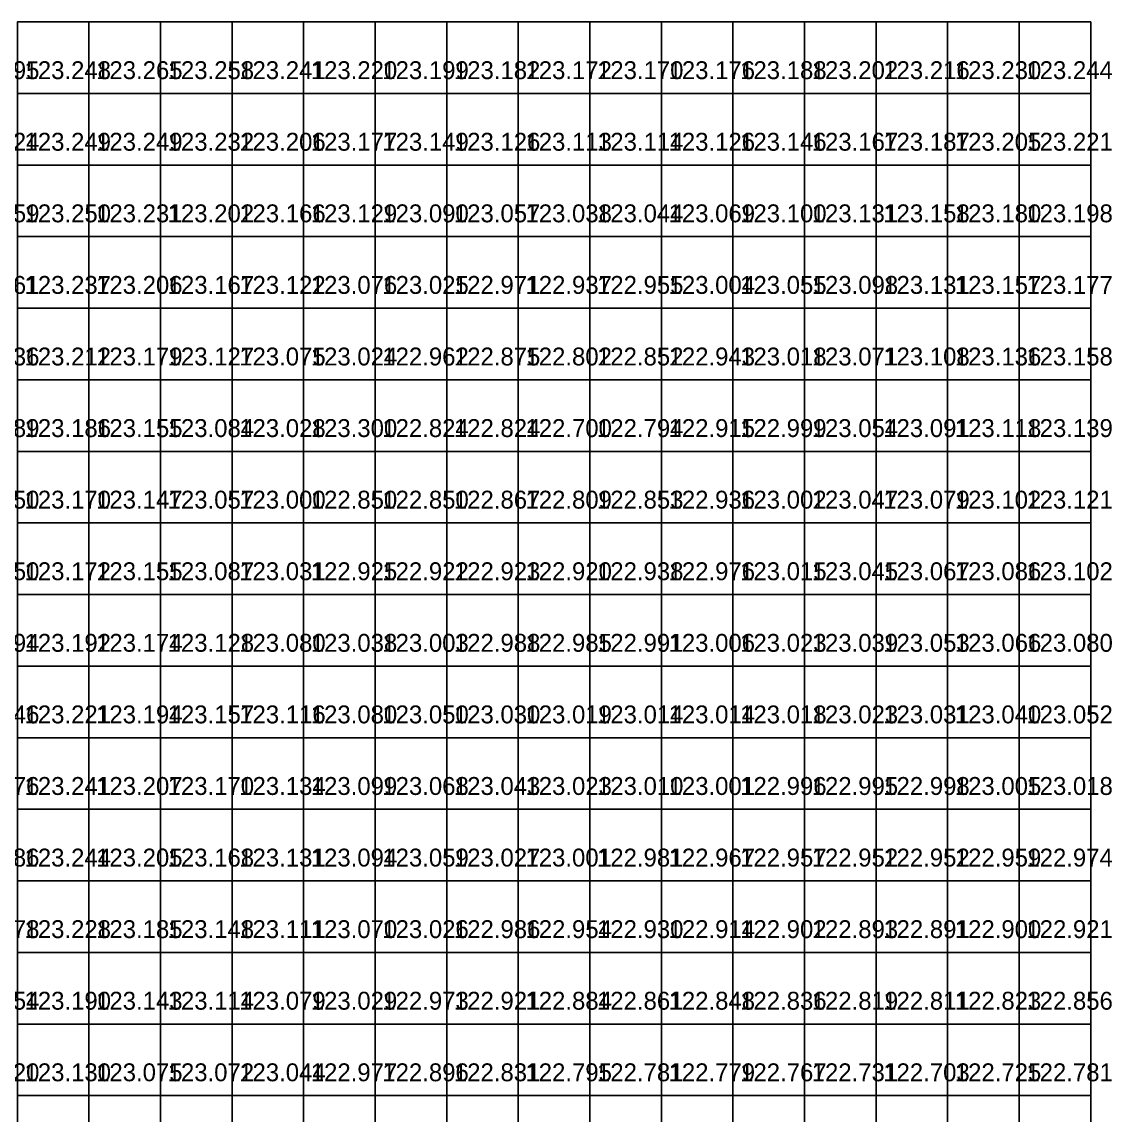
# Model space of a CAD drawing. Header units: metres. Extents: x 287857 to 287978, y 62957 to 63018.
# Drawn here: x 287962.99 to 287978.22, y 63002.56 to 63017.83 of the extents above; entities that cross this region are included whole.
import ezdxf

# ---------------------------------------------------------------- set-up
doc = ezdxf.new("R2010")
doc.units = ezdxf.units.M
for name, color, linetype, true_color in [('CIVILS-BARRIER', 7, 'Continuous', 0xf87171), ('CIVILS-INTERP', 7, 'Continuous', 0x64748b), ('CIVILS-LEVEL-TXT', 7, 'Continuous', 0x38bdf8), ('CIVILS-REAL', 7, 'Continuous', 0x38bdf8)]:
    doc.layers.add(name, color=color, linetype=linetype, true_color=true_color)

msp = doc.modelspace()

# ---------------------------------------------------------------- linework, layer by layer
at = {"layer": 'CIVILS-BARRIER'}
for points in [[(287967.925, 63011.831, 122.824), (287968.925, 63011.831, 122.824), (287968.925, 63012.831, 122.824), (287967.925, 63012.831, 122.824), (287967.925, 63011.831, 122.824)], [(287966.925, 63010.831, 122.85), (287967.925, 63010.831, 122.85), (287967.925, 63011.831, 122.85), (287966.925, 63011.831, 122.85), (287966.925, 63010.831, 122.85)]]:
    msp.add_polyline3d(points, dxfattribs=at)
at = {"layer": 'CIVILS-INTERP'}
for points in [[(287962.925, 63016.831, 123.248), (287963.925, 63016.831, 123.248), (287963.925, 63017.831, 123.248), (287962.925, 63017.831, 123.248), (287962.925, 63016.831, 123.248)], [(287963.925, 63016.831, 123.265), (287964.925, 63016.831, 123.265), (287964.925, 63017.831, 123.265), (287963.925, 63017.831, 123.265), (287963.925, 63016.831, 123.265)], [(287964.925, 63016.831, 123.258), (287965.925, 63016.831, 123.258), (287965.925, 63017.831, 123.258), (287964.925, 63017.831, 123.258), (287964.925, 63016.831, 123.258)], [(287965.925, 63016.831, 123.241), (287966.925, 63016.831, 123.241), (287966.925, 63017.831, 123.241), (287965.925, 63017.831, 123.241), (287965.925, 63016.831, 123.241)], [(287966.925, 63016.831, 123.22), (287967.925, 63016.831, 123.22), (287967.925, 63017.831, 123.22), (287966.925, 63017.831, 123.22), (287966.925, 63016.831, 123.22)], [(287967.925, 63016.831, 123.199), (287968.925, 63016.831, 123.199), (287968.925, 63017.831, 123.199), (287967.925, 63017.831, 123.199), (287967.925, 63016.831, 123.199)], [(287968.925, 63016.831, 123.182), (287969.925, 63016.831, 123.182), (287969.925, 63017.831, 123.182), (287968.925, 63017.831, 123.182), (287968.925, 63016.831, 123.182)], [(287969.925, 63016.831, 123.172), (287970.925, 63016.831, 123.172), (287970.925, 63017.831, 123.172), (287969.925, 63017.831, 123.172), (287969.925, 63016.831, 123.172)], [(287970.925, 63016.831, 123.17), (287971.925, 63016.831, 123.17), (287971.925, 63017.831, 123.17), (287970.925, 63017.831, 123.17), (287970.925, 63016.831, 123.17)], [(287971.925, 63016.831, 123.176), (287972.925, 63016.831, 123.176), (287972.925, 63017.831, 123.176), (287971.925, 63017.831, 123.176), (287971.925, 63016.831, 123.176)], [(287972.925, 63016.831, 123.188), (287973.925, 63016.831, 123.188), (287973.925, 63017.831, 123.188), (287972.925, 63017.831, 123.188), (287972.925, 63016.831, 123.188)], [(287973.925, 63016.831, 123.202), (287974.925, 63016.831, 123.202), (287974.925, 63017.831, 123.202), (287973.925, 63017.831, 123.202), (287973.925, 63016.831, 123.202)], [(287974.925, 63016.831, 123.216), (287975.925, 63016.831, 123.216), (287975.925, 63017.831, 123.216), (287974.925, 63017.831, 123.216), (287974.925, 63016.831, 123.216)], [(287975.925, 63016.831, 123.23), (287976.925, 63016.831, 123.23), (287976.925, 63017.831, 123.23), (287975.925, 63017.831, 123.23), (287975.925, 63016.831, 123.23)], [(287976.925, 63016.831, 123.244), (287977.925, 63016.831, 123.244), (287977.925, 63017.831, 123.244), (287976.925, 63017.831, 123.244), (287976.925, 63016.831, 123.244)], [(287962.925, 63015.831, 123.249), (287963.925, 63015.831, 123.249), (287963.925, 63016.831, 123.249), (287962.925, 63016.831, 123.249), (287962.925, 63015.831, 123.249)], [(287963.925, 63015.831, 123.249), (287964.925, 63015.831, 123.249), (287964.925, 63016.831, 123.249), (287963.925, 63016.831, 123.249), (287963.925, 63015.831, 123.249)], [(287964.925, 63015.831, 123.232), (287965.925, 63015.831, 123.232), (287965.925, 63016.831, 123.232), (287964.925, 63016.831, 123.232), (287964.925, 63015.831, 123.232)], [(287965.925, 63015.831, 123.206), (287966.925, 63015.831, 123.206), (287966.925, 63016.831, 123.206), (287965.925, 63016.831, 123.206), (287965.925, 63015.831, 123.206)], [(287966.925, 63015.831, 123.177), (287967.925, 63015.831, 123.177), (287967.925, 63016.831, 123.177), (287966.925, 63016.831, 123.177), (287966.925, 63015.831, 123.177)], [(287967.925, 63015.831, 123.149), (287968.925, 63015.831, 123.149), (287968.925, 63016.831, 123.149), (287967.925, 63016.831, 123.149), (287967.925, 63015.831, 123.149)], [(287968.925, 63015.831, 123.126), (287969.925, 63015.831, 123.126), (287969.925, 63016.831, 123.126), (287968.925, 63016.831, 123.126), (287968.925, 63015.831, 123.126)], [(287969.925, 63015.831, 123.113), (287970.925, 63015.831, 123.113), (287970.925, 63016.831, 123.113), (287969.925, 63016.831, 123.113), (287969.925, 63015.831, 123.113)], [(287970.925, 63015.831, 123.114), (287971.925, 63015.831, 123.114), (287971.925, 63016.831, 123.114), (287970.925, 63016.831, 123.114), (287970.925, 63015.831, 123.114)], [(287971.925, 63015.831, 123.126), (287972.925, 63015.831, 123.126), (287972.925, 63016.831, 123.126), (287971.925, 63016.831, 123.126), (287971.925, 63015.831, 123.126)], [(287972.925, 63015.831, 123.146), (287973.925, 63015.831, 123.146), (287973.925, 63016.831, 123.146), (287972.925, 63016.831, 123.146), (287972.925, 63015.831, 123.146)], [(287973.925, 63015.831, 123.167), (287974.925, 63015.831, 123.167), (287974.925, 63016.831, 123.167), (287973.925, 63016.831, 123.167), (287973.925, 63015.831, 123.167)], [(287974.925, 63015.831, 123.187), (287975.925, 63015.831, 123.187), (287975.925, 63016.831, 123.187), (287974.925, 63016.831, 123.187), (287974.925, 63015.831, 123.187)], [(287975.925, 63015.831, 123.205), (287976.925, 63015.831, 123.205), (287976.925, 63016.831, 123.205), (287975.925, 63016.831, 123.205), (287975.925, 63015.831, 123.205)], [(287976.925, 63015.831, 123.221), (287977.925, 63015.831, 123.221), (287977.925, 63016.831, 123.221), (287976.925, 63016.831, 123.221), (287976.925, 63015.831, 123.221)], [(287962.925, 63014.831, 123.25), (287963.925, 63014.831, 123.25), (287963.925, 63015.831, 123.25), (287962.925, 63015.831, 123.25), (287962.925, 63014.831, 123.25)], [(287963.925, 63014.831, 123.231), (287964.925, 63014.831, 123.231), (287964.925, 63015.831, 123.231), (287963.925, 63015.831, 123.231), (287963.925, 63014.831, 123.231)], [(287964.925, 63014.831, 123.202), (287965.925, 63014.831, 123.202), (287965.925, 63015.831, 123.202), (287964.925, 63015.831, 123.202), (287964.925, 63014.831, 123.202)], [(287965.925, 63014.831, 123.166), (287966.925, 63014.831, 123.166), (287966.925, 63015.831, 123.166), (287965.925, 63015.831, 123.166), (287965.925, 63014.831, 123.166)], [(287966.925, 63014.831, 123.129), (287967.925, 63014.831, 123.129), (287967.925, 63015.831, 123.129), (287966.925, 63015.831, 123.129), (287966.925, 63014.831, 123.129)], [(287967.925, 63014.831, 123.09), (287968.925, 63014.831, 123.09), (287968.925, 63015.831, 123.09), (287967.925, 63015.831, 123.09), (287967.925, 63014.831, 123.09)], [(287968.925, 63014.831, 123.057), (287969.925, 63014.831, 123.057), (287969.925, 63015.831, 123.057), (287968.925, 63015.831, 123.057), (287968.925, 63014.831, 123.057)], [(287969.925, 63014.831, 123.038), (287970.925, 63014.831, 123.038), (287970.925, 63015.831, 123.038), (287969.925, 63015.831, 123.038), (287969.925, 63014.831, 123.038)], [(287970.925, 63014.831, 123.044), (287971.925, 63014.831, 123.044), (287971.925, 63015.831, 123.044), (287970.925, 63015.831, 123.044), (287970.925, 63014.831, 123.044)], [(287971.925, 63014.831, 123.069), (287972.925, 63014.831, 123.069), (287972.925, 63015.831, 123.069), (287971.925, 63015.831, 123.069), (287971.925, 63014.831, 123.069)], [(287972.925, 63014.831, 123.1), (287973.925, 63014.831, 123.1), (287973.925, 63015.831, 123.1), (287972.925, 63015.831, 123.1), (287972.925, 63014.831, 123.1)], [(287973.925, 63014.831, 123.131), (287974.925, 63014.831, 123.131), (287974.925, 63015.831, 123.131), (287973.925, 63015.831, 123.131), (287973.925, 63014.831, 123.131)], [(287974.925, 63014.831, 123.158), (287975.925, 63014.831, 123.158), (287975.925, 63015.831, 123.158), (287974.925, 63015.831, 123.158), (287974.925, 63014.831, 123.158)], [(287975.925, 63014.831, 123.18), (287976.925, 63014.831, 123.18), (287976.925, 63015.831, 123.18), (287975.925, 63015.831, 123.18), (287975.925, 63014.831, 123.18)], [(287976.925, 63014.831, 123.198), (287977.925, 63014.831, 123.198), (287977.925, 63015.831, 123.198), (287976.925, 63015.831, 123.198), (287976.925, 63014.831, 123.198)], [(287962.925, 63013.831, 123.237), (287963.925, 63013.831, 123.237), (287963.925, 63014.831, 123.237), (287962.925, 63014.831, 123.237), (287962.925, 63013.831, 123.237)], [(287963.925, 63013.831, 123.206), (287964.925, 63013.831, 123.206), (287964.925, 63014.831, 123.206), (287963.925, 63014.831, 123.206), (287963.925, 63013.831, 123.206)], [(287964.925, 63013.831, 123.167), (287965.925, 63013.831, 123.167), (287965.925, 63014.831, 123.167), (287964.925, 63014.831, 123.167), (287964.925, 63013.831, 123.167)], [(287965.925, 63013.831, 123.122), (287966.925, 63013.831, 123.122), (287966.925, 63014.831, 123.122), (287965.925, 63014.831, 123.122), (287965.925, 63013.831, 123.122)], [(287966.925, 63013.831, 123.076), (287967.925, 63013.831, 123.076), (287967.925, 63014.831, 123.076), (287966.925, 63014.831, 123.076), (287966.925, 63013.831, 123.076)], [(287967.925, 63013.831, 123.025), (287968.925, 63013.831, 123.025), (287968.925, 63014.831, 123.025), (287967.925, 63014.831, 123.025), (287967.925, 63013.831, 123.025)], [(287968.925, 63013.831, 122.971), (287969.925, 63013.831, 122.971), (287969.925, 63014.831, 122.971), (287968.925, 63014.831, 122.971), (287968.925, 63013.831, 122.971)], [(287969.925, 63013.831, 122.937), (287970.925, 63013.831, 122.937), (287970.925, 63014.831, 122.937), (287969.925, 63014.831, 122.937), (287969.925, 63013.831, 122.937)], [(287970.925, 63013.831, 122.955), (287971.925, 63013.831, 122.955), (287971.925, 63014.831, 122.955), (287970.925, 63014.831, 122.955), (287970.925, 63013.831, 122.955)], [(287971.925, 63013.831, 123.004), (287972.925, 63013.831, 123.004), (287972.925, 63014.831, 123.004), (287971.925, 63014.831, 123.004), (287971.925, 63013.831, 123.004)], [(287972.925, 63013.831, 123.055), (287973.925, 63013.831, 123.055), (287973.925, 63014.831, 123.055), (287972.925, 63014.831, 123.055), (287972.925, 63013.831, 123.055)], [(287973.925, 63013.831, 123.098), (287974.925, 63013.831, 123.098), (287974.925, 63014.831, 123.098), (287973.925, 63014.831, 123.098), (287973.925, 63013.831, 123.098)], [(287974.925, 63013.831, 123.131), (287975.925, 63013.831, 123.131), (287975.925, 63014.831, 123.131), (287974.925, 63014.831, 123.131), (287974.925, 63013.831, 123.131)], [(287975.925, 63013.831, 123.157), (287976.925, 63013.831, 123.157), (287976.925, 63014.831, 123.157), (287975.925, 63014.831, 123.157), (287975.925, 63013.831, 123.157)], [(287976.925, 63013.831, 123.177), (287977.925, 63013.831, 123.177), (287977.925, 63014.831, 123.177), (287976.925, 63014.831, 123.177), (287976.925, 63013.831, 123.177)], [(287962.925, 63012.831, 123.212), (287963.925, 63012.831, 123.212), (287963.925, 63013.831, 123.212), (287962.925, 63013.831, 123.212), (287962.925, 63012.831, 123.212)], [(287963.925, 63012.831, 123.179), (287964.925, 63012.831, 123.179), (287964.925, 63013.831, 123.179), (287963.925, 63013.831, 123.179), (287963.925, 63012.831, 123.179)], [(287964.925, 63012.831, 123.127), (287965.925, 63012.831, 123.127), (287965.925, 63013.831, 123.127), (287964.925, 63013.831, 123.127), (287964.925, 63012.831, 123.127)], [(287965.925, 63012.831, 123.075), (287966.925, 63012.831, 123.075), (287966.925, 63013.831, 123.075), (287965.925, 63013.831, 123.075), (287965.925, 63012.831, 123.075)], [(287966.925, 63012.831, 123.024), (287967.925, 63012.831, 123.024), (287967.925, 63013.831, 123.024), (287966.925, 63013.831, 123.024), (287966.925, 63012.831, 123.024)], [(287967.925, 63012.831, 122.962), (287968.925, 63012.831, 122.962), (287968.925, 63013.831, 122.962), (287967.925, 63013.831, 122.962), (287967.925, 63012.831, 122.962)], [(287968.925, 63012.831, 122.875), (287969.925, 63012.831, 122.875), (287969.925, 63013.831, 122.875), (287968.925, 63013.831, 122.875), (287968.925, 63012.831, 122.875)], [(287969.925, 63012.831, 122.802), (287970.925, 63012.831, 122.802), (287970.925, 63013.831, 122.802), (287969.925, 63013.831, 122.802), (287969.925, 63012.831, 122.802)], [(287970.925, 63012.831, 122.852), (287971.925, 63012.831, 122.852), (287971.925, 63013.831, 122.852), (287970.925, 63013.831, 122.852), (287970.925, 63012.831, 122.852)], [(287971.925, 63012.831, 122.943), (287972.925, 63012.831, 122.943), (287972.925, 63013.831, 122.943), (287971.925, 63013.831, 122.943), (287971.925, 63012.831, 122.943)], [(287972.925, 63012.831, 123.018), (287973.925, 63012.831, 123.018), (287973.925, 63013.831, 123.018), (287972.925, 63013.831, 123.018), (287972.925, 63012.831, 123.018)], [(287973.925, 63012.831, 123.071), (287974.925, 63012.831, 123.071), (287974.925, 63013.831, 123.071), (287973.925, 63013.831, 123.071), (287973.925, 63012.831, 123.071)], [(287974.925, 63012.831, 123.108), (287975.925, 63012.831, 123.108), (287975.925, 63013.831, 123.108), (287974.925, 63013.831, 123.108), (287974.925, 63012.831, 123.108)], [(287975.925, 63012.831, 123.136), (287976.925, 63012.831, 123.136), (287976.925, 63013.831, 123.136), (287975.925, 63013.831, 123.136), (287975.925, 63012.831, 123.136)], [(287976.925, 63012.831, 123.158), (287977.925, 63012.831, 123.158), (287977.925, 63013.831, 123.158), (287976.925, 63013.831, 123.158), (287976.925, 63012.831, 123.158)], [(287962.925, 63011.831, 123.186), (287963.925, 63011.831, 123.186), (287963.925, 63012.831, 123.186), (287962.925, 63012.831, 123.186), (287962.925, 63011.831, 123.186)], [(287963.925, 63011.831, 123.155), (287964.925, 63011.831, 123.155), (287964.925, 63012.831, 123.155), (287963.925, 63012.831, 123.155), (287963.925, 63011.831, 123.155)], [(287964.925, 63011.831, 123.084), (287965.925, 63011.831, 123.084), (287965.925, 63012.831, 123.084), (287964.925, 63012.831, 123.084), (287964.925, 63011.831, 123.084)], [(287965.925, 63011.831, 123.028), (287966.925, 63011.831, 123.028), (287966.925, 63012.831, 123.028), (287965.925, 63012.831, 123.028), (287965.925, 63011.831, 123.028)], [(287968.925, 63011.831, 122.824), (287969.925, 63011.831, 122.824), (287969.925, 63012.831, 122.824), (287968.925, 63012.831, 122.824), (287968.925, 63011.831, 122.824)], [(287970.925, 63011.831, 122.794), (287971.925, 63011.831, 122.794), (287971.925, 63012.831, 122.794), (287970.925, 63012.831, 122.794), (287970.925, 63011.831, 122.794)], [(287971.925, 63011.831, 122.915), (287972.925, 63011.831, 122.915), (287972.925, 63012.831, 122.915), (287971.925, 63012.831, 122.915), (287971.925, 63011.831, 122.915)], [(287972.925, 63011.831, 122.999), (287973.925, 63011.831, 122.999), (287973.925, 63012.831, 122.999), (287972.925, 63012.831, 122.999), (287972.925, 63011.831, 122.999)], [(287973.925, 63011.831, 123.054), (287974.925, 63011.831, 123.054), (287974.925, 63012.831, 123.054), (287973.925, 63012.831, 123.054), (287973.925, 63011.831, 123.054)], [(287974.925, 63011.831, 123.091), (287975.925, 63011.831, 123.091), (287975.925, 63012.831, 123.091), (287974.925, 63012.831, 123.091), (287974.925, 63011.831, 123.091)], [(287975.925, 63011.831, 123.118), (287976.925, 63011.831, 123.118), (287976.925, 63012.831, 123.118), (287975.925, 63012.831, 123.118), (287975.925, 63011.831, 123.118)], [(287976.925, 63011.831, 123.139), (287977.925, 63011.831, 123.139), (287977.925, 63012.831, 123.139), (287976.925, 63012.831, 123.139), (287976.925, 63011.831, 123.139)], [(287962.925, 63010.831, 123.17), (287963.925, 63010.831, 123.17), (287963.925, 63011.831, 123.17), (287962.925, 63011.831, 123.17), (287962.925, 63010.831, 123.17)], [(287963.925, 63010.831, 123.147), (287964.925, 63010.831, 123.147), (287964.925, 63011.831, 123.147), (287963.925, 63011.831, 123.147), (287963.925, 63010.831, 123.147)], [(287964.925, 63010.831, 123.057), (287965.925, 63010.831, 123.057), (287965.925, 63011.831, 123.057), (287964.925, 63011.831, 123.057), (287964.925, 63010.831, 123.057)], [(287968.925, 63010.831, 122.867), (287969.925, 63010.831, 122.867), (287969.925, 63011.831, 122.867), (287968.925, 63011.831, 122.867), (287968.925, 63010.831, 122.867)], [(287969.925, 63010.831, 122.809), (287970.925, 63010.831, 122.809), (287970.925, 63011.831, 122.809), (287969.925, 63011.831, 122.809), (287969.925, 63010.831, 122.809)], [(287970.925, 63010.831, 122.853), (287971.925, 63010.831, 122.853), (287971.925, 63011.831, 122.853), (287970.925, 63011.831, 122.853), (287970.925, 63010.831, 122.853)], [(287971.925, 63010.831, 122.936), (287972.925, 63010.831, 122.936), (287972.925, 63011.831, 122.936), (287971.925, 63011.831, 122.936), (287971.925, 63010.831, 122.936)], [(287972.925, 63010.831, 123.002), (287973.925, 63010.831, 123.002), (287973.925, 63011.831, 123.002), (287972.925, 63011.831, 123.002), (287972.925, 63010.831, 123.002)], [(287973.925, 63010.831, 123.047), (287974.925, 63010.831, 123.047), (287974.925, 63011.831, 123.047), (287973.925, 63011.831, 123.047), (287973.925, 63010.831, 123.047)], [(287974.925, 63010.831, 123.079), (287975.925, 63010.831, 123.079), (287975.925, 63011.831, 123.079), (287974.925, 63011.831, 123.079), (287974.925, 63010.831, 123.079)], [(287975.925, 63010.831, 123.102), (287976.925, 63010.831, 123.102), (287976.925, 63011.831, 123.102), (287975.925, 63011.831, 123.102), (287975.925, 63010.831, 123.102)], [(287976.925, 63010.831, 123.121), (287977.925, 63010.831, 123.121), (287977.925, 63011.831, 123.121), (287976.925, 63011.831, 123.121), (287976.925, 63010.831, 123.121)], [(287962.925, 63009.831, 123.172), (287963.925, 63009.831, 123.172), (287963.925, 63010.831, 123.172), (287962.925, 63010.831, 123.172), (287962.925, 63009.831, 123.172)], [(287963.925, 63009.831, 123.155), (287964.925, 63009.831, 123.155), (287964.925, 63010.831, 123.155), (287963.925, 63010.831, 123.155), (287963.925, 63009.831, 123.155)], [(287964.925, 63009.831, 123.087), (287965.925, 63009.831, 123.087), (287965.925, 63010.831, 123.087), (287964.925, 63010.831, 123.087), (287964.925, 63009.831, 123.087)], [(287965.925, 63009.831, 123.031), (287966.925, 63009.831, 123.031), (287966.925, 63010.831, 123.031), (287965.925, 63010.831, 123.031), (287965.925, 63009.831, 123.031)], [(287967.925, 63009.831, 122.922), (287968.925, 63009.831, 122.922), (287968.925, 63010.831, 122.922), (287967.925, 63010.831, 122.922), (287967.925, 63009.831, 122.922)], [(287968.925, 63009.831, 122.923), (287969.925, 63009.831, 122.923), (287969.925, 63010.831, 122.923), (287968.925, 63010.831, 122.923), (287968.925, 63009.831, 122.923)], [(287969.925, 63009.831, 122.92), (287970.925, 63009.831, 122.92), (287970.925, 63010.831, 122.92), (287969.925, 63010.831, 122.92), (287969.925, 63009.831, 122.92)], [(287970.925, 63009.831, 122.938), (287971.925, 63009.831, 122.938), (287971.925, 63010.831, 122.938), (287970.925, 63010.831, 122.938), (287970.925, 63009.831, 122.938)], [(287971.925, 63009.831, 122.976), (287972.925, 63009.831, 122.976), (287972.925, 63010.831, 122.976), (287971.925, 63010.831, 122.976), (287971.925, 63009.831, 122.976)], [(287972.925, 63009.831, 123.015), (287973.925, 63009.831, 123.015), (287973.925, 63010.831, 123.015), (287972.925, 63010.831, 123.015), (287972.925, 63009.831, 123.015)], [(287973.925, 63009.831, 123.045), (287974.925, 63009.831, 123.045), (287974.925, 63010.831, 123.045), (287973.925, 63010.831, 123.045), (287973.925, 63009.831, 123.045)], [(287974.925, 63009.831, 123.067), (287975.925, 63009.831, 123.067), (287975.925, 63010.831, 123.067), (287974.925, 63010.831, 123.067), (287974.925, 63009.831, 123.067)], [(287975.925, 63009.831, 123.086), (287976.925, 63009.831, 123.086), (287976.925, 63010.831, 123.086), (287975.925, 63010.831, 123.086), (287975.925, 63009.831, 123.086)], [(287976.925, 63009.831, 123.102), (287977.925, 63009.831, 123.102), (287977.925, 63010.831, 123.102), (287976.925, 63010.831, 123.102), (287976.925, 63009.831, 123.102)], [(287962.925, 63008.831, 123.192), (287963.925, 63008.831, 123.192), (287963.925, 63009.831, 123.192), (287962.925, 63009.831, 123.192), (287962.925, 63008.831, 123.192)], [(287963.925, 63008.831, 123.174), (287964.925, 63008.831, 123.174), (287964.925, 63009.831, 123.174), (287963.925, 63009.831, 123.174), (287963.925, 63008.831, 123.174)], [(287964.925, 63008.831, 123.128), (287965.925, 63008.831, 123.128), (287965.925, 63009.831, 123.128), (287964.925, 63009.831, 123.128), (287964.925, 63008.831, 123.128)], [(287965.925, 63008.831, 123.08), (287966.925, 63008.831, 123.08), (287966.925, 63009.831, 123.08), (287965.925, 63009.831, 123.08), (287965.925, 63008.831, 123.08)], [(287966.925, 63008.831, 123.038), (287967.925, 63008.831, 123.038), (287967.925, 63009.831, 123.038), (287966.925, 63009.831, 123.038), (287966.925, 63008.831, 123.038)], [(287967.925, 63008.831, 123.003), (287968.925, 63008.831, 123.003), (287968.925, 63009.831, 123.003), (287967.925, 63009.831, 123.003), (287967.925, 63008.831, 123.003)], [(287968.925, 63008.831, 122.988), (287969.925, 63008.831, 122.988), (287969.925, 63009.831, 122.988), (287968.925, 63009.831, 122.988), (287968.925, 63008.831, 122.988)], [(287969.925, 63008.831, 122.985), (287970.925, 63008.831, 122.985), (287970.925, 63009.831, 122.985), (287969.925, 63009.831, 122.985), (287969.925, 63008.831, 122.985)], [(287970.925, 63008.831, 122.991), (287971.925, 63008.831, 122.991), (287971.925, 63009.831, 122.991), (287970.925, 63009.831, 122.991), (287970.925, 63008.831, 122.991)], [(287971.925, 63008.831, 123.006), (287972.925, 63008.831, 123.006), (287972.925, 63009.831, 123.006), (287971.925, 63009.831, 123.006), (287971.925, 63008.831, 123.006)], [(287972.925, 63008.831, 123.023), (287973.925, 63008.831, 123.023), (287973.925, 63009.831, 123.023), (287972.925, 63009.831, 123.023), (287972.925, 63008.831, 123.023)], [(287973.925, 63008.831, 123.039), (287974.925, 63008.831, 123.039), (287974.925, 63009.831, 123.039), (287973.925, 63009.831, 123.039), (287973.925, 63008.831, 123.039)], [(287974.925, 63008.831, 123.053), (287975.925, 63008.831, 123.053), (287975.925, 63009.831, 123.053), (287974.925, 63009.831, 123.053), (287974.925, 63008.831, 123.053)], [(287975.925, 63008.831, 123.066), (287976.925, 63008.831, 123.066), (287976.925, 63009.831, 123.066), (287975.925, 63009.831, 123.066), (287975.925, 63008.831, 123.066)], [(287976.925, 63008.831, 123.08), (287977.925, 63008.831, 123.08), (287977.925, 63009.831, 123.08), (287976.925, 63009.831, 123.08), (287976.925, 63008.831, 123.08)], [(287962.925, 63007.831, 123.221), (287963.925, 63007.831, 123.221), (287963.925, 63008.831, 123.221), (287962.925, 63008.831, 123.221), (287962.925, 63007.831, 123.221)], [(287963.925, 63007.831, 123.194), (287964.925, 63007.831, 123.194), (287964.925, 63008.831, 123.194), (287963.925, 63008.831, 123.194), (287963.925, 63007.831, 123.194)], [(287964.925, 63007.831, 123.157), (287965.925, 63007.831, 123.157), (287965.925, 63008.831, 123.157), (287964.925, 63008.831, 123.157), (287964.925, 63007.831, 123.157)], [(287965.925, 63007.831, 123.116), (287966.925, 63007.831, 123.116), (287966.925, 63008.831, 123.116), (287965.925, 63008.831, 123.116), (287965.925, 63007.831, 123.116)], [(287966.925, 63007.831, 123.08), (287967.925, 63007.831, 123.08), (287967.925, 63008.831, 123.08), (287966.925, 63008.831, 123.08), (287966.925, 63007.831, 123.08)], [(287967.925, 63007.831, 123.05), (287968.925, 63007.831, 123.05), (287968.925, 63008.831, 123.05), (287967.925, 63008.831, 123.05), (287967.925, 63007.831, 123.05)], [(287968.925, 63007.831, 123.03), (287969.925, 63007.831, 123.03), (287969.925, 63008.831, 123.03), (287968.925, 63008.831, 123.03), (287968.925, 63007.831, 123.03)], [(287969.925, 63007.831, 123.019), (287970.925, 63007.831, 123.019), (287970.925, 63008.831, 123.019), (287969.925, 63008.831, 123.019), (287969.925, 63007.831, 123.019)], [(287970.925, 63007.831, 123.014), (287971.925, 63007.831, 123.014), (287971.925, 63008.831, 123.014), (287970.925, 63008.831, 123.014), (287970.925, 63007.831, 123.014)], [(287971.925, 63007.831, 123.014), (287972.925, 63007.831, 123.014), (287972.925, 63008.831, 123.014), (287971.925, 63008.831, 123.014), (287971.925, 63007.831, 123.014)], [(287972.925, 63007.831, 123.018), (287973.925, 63007.831, 123.018), (287973.925, 63008.831, 123.018), (287972.925, 63008.831, 123.018), (287972.925, 63007.831, 123.018)], [(287973.925, 63007.831, 123.023), (287974.925, 63007.831, 123.023), (287974.925, 63008.831, 123.023), (287973.925, 63008.831, 123.023), (287973.925, 63007.831, 123.023)], [(287974.925, 63007.831, 123.031), (287975.925, 63007.831, 123.031), (287975.925, 63008.831, 123.031), (287974.925, 63008.831, 123.031), (287974.925, 63007.831, 123.031)], [(287975.925, 63007.831, 123.04), (287976.925, 63007.831, 123.04), (287976.925, 63008.831, 123.04), (287975.925, 63008.831, 123.04), (287975.925, 63007.831, 123.04)], [(287976.925, 63007.831, 123.052), (287977.925, 63007.831, 123.052), (287977.925, 63008.831, 123.052), (287976.925, 63008.831, 123.052), (287976.925, 63007.831, 123.052)], [(287962.925, 63006.831, 123.241), (287963.925, 63006.831, 123.241), (287963.925, 63007.831, 123.241), (287962.925, 63007.831, 123.241), (287962.925, 63006.831, 123.241)], [(287963.925, 63006.831, 123.207), (287964.925, 63006.831, 123.207), (287964.925, 63007.831, 123.207), (287963.925, 63007.831, 123.207), (287963.925, 63006.831, 123.207)], [(287964.925, 63006.831, 123.17), (287965.925, 63006.831, 123.17), (287965.925, 63007.831, 123.17), (287964.925, 63007.831, 123.17), (287964.925, 63006.831, 123.17)], [(287965.925, 63006.831, 123.134), (287966.925, 63006.831, 123.134), (287966.925, 63007.831, 123.134), (287965.925, 63007.831, 123.134), (287965.925, 63006.831, 123.134)], [(287966.925, 63006.831, 123.099), (287967.925, 63006.831, 123.099), (287967.925, 63007.831, 123.099), (287966.925, 63007.831, 123.099), (287966.925, 63006.831, 123.099)], [(287967.925, 63006.831, 123.068), (287968.925, 63006.831, 123.068), (287968.925, 63007.831, 123.068), (287967.925, 63007.831, 123.068), (287967.925, 63006.831, 123.068)], [(287968.925, 63006.831, 123.043), (287969.925, 63006.831, 123.043), (287969.925, 63007.831, 123.043), (287968.925, 63007.831, 123.043), (287968.925, 63006.831, 123.043)], [(287969.925, 63006.831, 123.023), (287970.925, 63006.831, 123.023), (287970.925, 63007.831, 123.023), (287969.925, 63007.831, 123.023), (287969.925, 63006.831, 123.023)], [(287970.925, 63006.831, 123.01), (287971.925, 63006.831, 123.01), (287971.925, 63007.831, 123.01), (287970.925, 63007.831, 123.01), (287970.925, 63006.831, 123.01)], [(287971.925, 63006.831, 123.001), (287972.925, 63006.831, 123.001), (287972.925, 63007.831, 123.001), (287971.925, 63007.831, 123.001), (287971.925, 63006.831, 123.001)], [(287972.925, 63006.831, 122.996), (287973.925, 63006.831, 122.996), (287973.925, 63007.831, 122.996), (287972.925, 63007.831, 122.996), (287972.925, 63006.831, 122.996)], [(287973.925, 63006.831, 122.995), (287974.925, 63006.831, 122.995), (287974.925, 63007.831, 122.995), (287973.925, 63007.831, 122.995), (287973.925, 63006.831, 122.995)], [(287974.925, 63006.831, 122.998), (287975.925, 63006.831, 122.998), (287975.925, 63007.831, 122.998), (287974.925, 63007.831, 122.998), (287974.925, 63006.831, 122.998)], [(287975.925, 63006.831, 123.005), (287976.925, 63006.831, 123.005), (287976.925, 63007.831, 123.005), (287975.925, 63007.831, 123.005), (287975.925, 63006.831, 123.005)], [(287976.925, 63006.831, 123.018), (287977.925, 63006.831, 123.018), (287977.925, 63007.831, 123.018), (287976.925, 63007.831, 123.018), (287976.925, 63006.831, 123.018)], [(287962.925, 63005.831, 123.244), (287963.925, 63005.831, 123.244), (287963.925, 63006.831, 123.244), (287962.925, 63006.831, 123.244), (287962.925, 63005.831, 123.244)], [(287963.925, 63005.831, 123.205), (287964.925, 63005.831, 123.205), (287964.925, 63006.831, 123.205), (287963.925, 63006.831, 123.205), (287963.925, 63005.831, 123.205)], [(287964.925, 63005.831, 123.168), (287965.925, 63005.831, 123.168), (287965.925, 63006.831, 123.168), (287964.925, 63006.831, 123.168), (287964.925, 63005.831, 123.168)], [(287965.925, 63005.831, 123.131), (287966.925, 63005.831, 123.131), (287966.925, 63006.831, 123.131), (287965.925, 63006.831, 123.131), (287965.925, 63005.831, 123.131)], [(287966.925, 63005.831, 123.094), (287967.925, 63005.831, 123.094), (287967.925, 63006.831, 123.094), (287966.925, 63006.831, 123.094), (287966.925, 63005.831, 123.094)], [(287967.925, 63005.831, 123.059), (287968.925, 63005.831, 123.059), (287968.925, 63006.831, 123.059), (287967.925, 63006.831, 123.059), (287967.925, 63005.831, 123.059)], [(287968.925, 63005.831, 123.027), (287969.925, 63005.831, 123.027), (287969.925, 63006.831, 123.027), (287968.925, 63006.831, 123.027), (287968.925, 63005.831, 123.027)], [(287969.925, 63005.831, 123.001), (287970.925, 63005.831, 123.001), (287970.925, 63006.831, 123.001), (287969.925, 63006.831, 123.001), (287969.925, 63005.831, 123.001)], [(287970.925, 63005.831, 122.981), (287971.925, 63005.831, 122.981), (287971.925, 63006.831, 122.981), (287970.925, 63006.831, 122.981), (287970.925, 63005.831, 122.981)], [(287971.925, 63005.831, 122.967), (287972.925, 63005.831, 122.967), (287972.925, 63006.831, 122.967), (287971.925, 63006.831, 122.967), (287971.925, 63005.831, 122.967)], [(287972.925, 63005.831, 122.957), (287973.925, 63005.831, 122.957), (287973.925, 63006.831, 122.957), (287972.925, 63006.831, 122.957), (287972.925, 63005.831, 122.957)], [(287973.925, 63005.831, 122.952), (287974.925, 63005.831, 122.952), (287974.925, 63006.831, 122.952), (287973.925, 63006.831, 122.952), (287973.925, 63005.831, 122.952)], [(287974.925, 63005.831, 122.952), (287975.925, 63005.831, 122.952), (287975.925, 63006.831, 122.952), (287974.925, 63006.831, 122.952), (287974.925, 63005.831, 122.952)], [(287975.925, 63005.831, 122.959), (287976.925, 63005.831, 122.959), (287976.925, 63006.831, 122.959), (287975.925, 63006.831, 122.959), (287975.925, 63005.831, 122.959)], [(287976.925, 63005.831, 122.974), (287977.925, 63005.831, 122.974), (287977.925, 63006.831, 122.974), (287976.925, 63006.831, 122.974), (287976.925, 63005.831, 122.974)], [(287962.925, 63004.831, 123.228), (287963.925, 63004.831, 123.228), (287963.925, 63005.831, 123.228), (287962.925, 63005.831, 123.228), (287962.925, 63004.831, 123.228)], [(287963.925, 63004.831, 123.185), (287964.925, 63004.831, 123.185), (287964.925, 63005.831, 123.185), (287963.925, 63005.831, 123.185), (287963.925, 63004.831, 123.185)], [(287964.925, 63004.831, 123.148), (287965.925, 63004.831, 123.148), (287965.925, 63005.831, 123.148), (287964.925, 63005.831, 123.148), (287964.925, 63004.831, 123.148)], [(287965.925, 63004.831, 123.111), (287966.925, 63004.831, 123.111), (287966.925, 63005.831, 123.111), (287965.925, 63005.831, 123.111), (287965.925, 63004.831, 123.111)], [(287966.925, 63004.831, 123.07), (287967.925, 63004.831, 123.07), (287967.925, 63005.831, 123.07), (287966.925, 63005.831, 123.07), (287966.925, 63004.831, 123.07)], [(287967.925, 63004.831, 123.026), (287968.925, 63004.831, 123.026), (287968.925, 63005.831, 123.026), (287967.925, 63005.831, 123.026), (287967.925, 63004.831, 123.026)], [(287968.925, 63004.831, 122.986), (287969.925, 63004.831, 122.986), (287969.925, 63005.831, 122.986), (287968.925, 63005.831, 122.986), (287968.925, 63004.831, 122.986)], [(287969.925, 63004.831, 122.954), (287970.925, 63004.831, 122.954), (287970.925, 63005.831, 122.954), (287969.925, 63005.831, 122.954), (287969.925, 63004.831, 122.954)], [(287970.925, 63004.831, 122.93), (287971.925, 63004.831, 122.93), (287971.925, 63005.831, 122.93), (287970.925, 63005.831, 122.93), (287970.925, 63004.831, 122.93)], [(287971.925, 63004.831, 122.914), (287972.925, 63004.831, 122.914), (287972.925, 63005.831, 122.914), (287971.925, 63005.831, 122.914), (287971.925, 63004.831, 122.914)], [(287972.925, 63004.831, 122.902), (287973.925, 63004.831, 122.902), (287973.925, 63005.831, 122.902), (287972.925, 63005.831, 122.902), (287972.925, 63004.831, 122.902)], [(287973.925, 63004.831, 122.893), (287974.925, 63004.831, 122.893), (287974.925, 63005.831, 122.893), (287973.925, 63005.831, 122.893), (287973.925, 63004.831, 122.893)], [(287974.925, 63004.831, 122.891), (287975.925, 63004.831, 122.891), (287975.925, 63005.831, 122.891), (287974.925, 63005.831, 122.891), (287974.925, 63004.831, 122.891)], [(287975.925, 63004.831, 122.9), (287976.925, 63004.831, 122.9), (287976.925, 63005.831, 122.9), (287975.925, 63005.831, 122.9), (287975.925, 63004.831, 122.9)], [(287976.925, 63004.831, 122.921), (287977.925, 63004.831, 122.921), (287977.925, 63005.831, 122.921), (287976.925, 63005.831, 122.921), (287976.925, 63004.831, 122.921)], [(287962.925, 63003.831, 123.19), (287963.925, 63003.831, 123.19), (287963.925, 63004.831, 123.19), (287962.925, 63004.831, 123.19), (287962.925, 63003.831, 123.19)], [(287963.925, 63003.831, 123.143), (287964.925, 63003.831, 123.143), (287964.925, 63004.831, 123.143), (287963.925, 63004.831, 123.143), (287963.925, 63003.831, 123.143)], [(287964.925, 63003.831, 123.114), (287965.925, 63003.831, 123.114), (287965.925, 63004.831, 123.114), (287964.925, 63004.831, 123.114), (287964.925, 63003.831, 123.114)], [(287965.925, 63003.831, 123.079), (287966.925, 63003.831, 123.079), (287966.925, 63004.831, 123.079), (287965.925, 63004.831, 123.079), (287965.925, 63003.831, 123.079)], [(287966.925, 63003.831, 123.029), (287967.925, 63003.831, 123.029), (287967.925, 63004.831, 123.029), (287966.925, 63004.831, 123.029), (287966.925, 63003.831, 123.029)], [(287967.925, 63003.831, 122.973), (287968.925, 63003.831, 122.973), (287968.925, 63004.831, 122.973), (287967.925, 63004.831, 122.973), (287967.925, 63003.831, 122.973)], [(287968.925, 63003.831, 122.921), (287969.925, 63003.831, 122.921), (287969.925, 63004.831, 122.921), (287968.925, 63004.831, 122.921), (287968.925, 63003.831, 122.921)], [(287969.925, 63003.831, 122.884), (287970.925, 63003.831, 122.884), (287970.925, 63004.831, 122.884), (287969.925, 63004.831, 122.884), (287969.925, 63003.831, 122.884)], [(287970.925, 63003.831, 122.861), (287971.925, 63003.831, 122.861), (287971.925, 63004.831, 122.861), (287970.925, 63004.831, 122.861), (287970.925, 63003.831, 122.861)], [(287971.925, 63003.831, 122.848), (287972.925, 63003.831, 122.848), (287972.925, 63004.831, 122.848), (287971.925, 63004.831, 122.848), (287971.925, 63003.831, 122.848)], [(287972.925, 63003.831, 122.836), (287973.925, 63003.831, 122.836), (287973.925, 63004.831, 122.836), (287972.925, 63004.831, 122.836), (287972.925, 63003.831, 122.836)], [(287973.925, 63003.831, 122.819), (287974.925, 63003.831, 122.819), (287974.925, 63004.831, 122.819), (287973.925, 63004.831, 122.819), (287973.925, 63003.831, 122.819)], [(287974.925, 63003.831, 122.811), (287975.925, 63003.831, 122.811), (287975.925, 63004.831, 122.811), (287974.925, 63004.831, 122.811), (287974.925, 63003.831, 122.811)], [(287975.925, 63003.831, 122.823), (287976.925, 63003.831, 122.823), (287976.925, 63004.831, 122.823), (287975.925, 63004.831, 122.823), (287975.925, 63003.831, 122.823)], [(287976.925, 63003.831, 122.856), (287977.925, 63003.831, 122.856), (287977.925, 63004.831, 122.856), (287976.925, 63004.831, 122.856), (287976.925, 63003.831, 122.856)], [(287962.925, 63002.831, 123.13), (287963.925, 63002.831, 123.13), (287963.925, 63003.831, 123.13), (287962.925, 63003.831, 123.13), (287962.925, 63002.831, 123.13)], [(287963.925, 63002.831, 123.075), (287964.925, 63002.831, 123.075), (287964.925, 63003.831, 123.075), (287963.925, 63003.831, 123.075), (287963.925, 63002.831, 123.075)], [(287964.925, 63002.831, 123.072), (287965.925, 63002.831, 123.072), (287965.925, 63003.831, 123.072), (287964.925, 63003.831, 123.072), (287964.925, 63002.831, 123.072)], [(287965.925, 63002.831, 123.044), (287966.925, 63002.831, 123.044), (287966.925, 63003.831, 123.044), (287965.925, 63003.831, 123.044), (287965.925, 63002.831, 123.044)], [(287966.925, 63002.831, 122.977), (287967.925, 63002.831, 122.977), (287967.925, 63003.831, 122.977), (287966.925, 63003.831, 122.977), (287966.925, 63002.831, 122.977)], [(287967.925, 63002.831, 122.896), (287968.925, 63002.831, 122.896), (287968.925, 63003.831, 122.896), (287967.925, 63003.831, 122.896), (287967.925, 63002.831, 122.896)], [(287968.925, 63002.831, 122.831), (287969.925, 63002.831, 122.831), (287969.925, 63003.831, 122.831), (287968.925, 63003.831, 122.831), (287968.925, 63002.831, 122.831)], [(287969.925, 63002.831, 122.795), (287970.925, 63002.831, 122.795), (287970.925, 63003.831, 122.795), (287969.925, 63003.831, 122.795), (287969.925, 63002.831, 122.795)], [(287970.925, 63002.831, 122.781), (287971.925, 63002.831, 122.781), (287971.925, 63003.831, 122.781), (287970.925, 63003.831, 122.781), (287970.925, 63002.831, 122.781)], [(287971.925, 63002.831, 122.779), (287972.925, 63002.831, 122.779), (287972.925, 63003.831, 122.779), (287971.925, 63003.831, 122.779), (287971.925, 63002.831, 122.779)], [(287972.925, 63002.831, 122.767), (287973.925, 63002.831, 122.767), (287973.925, 63003.831, 122.767), (287972.925, 63003.831, 122.767), (287972.925, 63002.831, 122.767)], [(287973.925, 63002.831, 122.731), (287974.925, 63002.831, 122.731), (287974.925, 63003.831, 122.731), (287973.925, 63003.831, 122.731), (287973.925, 63002.831, 122.731)], [(287974.925, 63002.831, 122.703), (287975.925, 63002.831, 122.703), (287975.925, 63003.831, 122.703), (287974.925, 63003.831, 122.703), (287974.925, 63002.831, 122.703)], [(287975.925, 63002.831, 122.725), (287976.925, 63002.831, 122.725), (287976.925, 63003.831, 122.725), (287975.925, 63003.831, 122.725), (287975.925, 63002.831, 122.725)], [(287976.925, 63002.831, 122.781), (287977.925, 63002.831, 122.781), (287977.925, 63003.831, 122.781), (287976.925, 63003.831, 122.781), (287976.925, 63002.831, 122.781)], [(287962.925, 63001.831, 123.087), (287963.925, 63001.831, 123.087), (287963.925, 63002.831, 123.087), (287962.925, 63002.831, 123.087), (287962.925, 63001.831, 123.087)], [(287964.925, 63001.831, 123.046), (287965.925, 63001.831, 123.046), (287965.925, 63002.831, 123.046), (287964.925, 63002.831, 123.046), (287964.925, 63001.831, 123.046)], [(287965.925, 63001.831, 123.012), (287966.925, 63001.831, 123.012), (287966.925, 63002.831, 123.012), (287965.925, 63002.831, 123.012), (287965.925, 63001.831, 123.012)], [(287966.925, 63001.831, 122.911), (287967.925, 63001.831, 122.911), (287967.925, 63002.831, 122.911), (287966.925, 63002.831, 122.911), (287966.925, 63001.831, 122.911)], [(287967.925, 63001.831, 122.782), (287968.925, 63001.831, 122.782), (287968.925, 63002.831, 122.782), (287967.925, 63002.831, 122.782), (287967.925, 63001.831, 122.782)], [(287968.925, 63001.831, 122.704), (287969.925, 63001.831, 122.704), (287969.925, 63002.831, 122.704), (287968.925, 63002.831, 122.704), (287968.925, 63001.831, 122.704)], [(287969.925, 63001.831, 122.702), (287970.925, 63001.831, 122.702), (287970.925, 63002.831, 122.702), (287969.925, 63002.831, 122.702), (287969.925, 63001.831, 122.702)], [(287970.925, 63001.831, 122.706), (287971.925, 63001.831, 122.706), (287971.925, 63002.831, 122.706), (287970.925, 63002.831, 122.706), (287970.925, 63001.831, 122.706)], [(287971.925, 63001.831, 122.722), (287972.925, 63001.831, 122.722), (287972.925, 63002.831, 122.722), (287971.925, 63002.831, 122.722), (287971.925, 63001.831, 122.722)], [(287972.925, 63001.831, 122.71), (287973.925, 63001.831, 122.71), (287973.925, 63002.831, 122.71), (287972.925, 63002.831, 122.71), (287972.925, 63001.831, 122.71)], [(287973.925, 63001.831, 122.629), (287974.925, 63001.831, 122.629), (287974.925, 63002.831, 122.629), (287973.925, 63002.831, 122.629), (287973.925, 63001.831, 122.629)], [(287974.925, 63001.831, 122.558), (287975.925, 63001.831, 122.558), (287975.925, 63002.831, 122.558), (287974.925, 63002.831, 122.558), (287974.925, 63001.831, 122.558)], [(287975.925, 63001.831, 122.613), (287976.925, 63001.831, 122.613), (287976.925, 63002.831, 122.613), (287975.925, 63002.831, 122.613), (287975.925, 63001.831, 122.613)], [(287976.925, 63001.831, 122.71), (287977.925, 63001.831, 122.71), (287977.925, 63002.831, 122.71), (287976.925, 63002.831, 122.71), (287976.925, 63001.831, 122.71)]]:
    msp.add_polyline3d(points, dxfattribs=at)
at = {"layer": 'CIVILS-REAL'}
for points in [[(287966.925, 63011.831, 123.3), (287967.925, 63011.831, 123.3), (287967.925, 63012.831, 123.3), (287966.925, 63012.831, 123.3), (287966.925, 63011.831, 123.3)], [(287969.925, 63011.831, 122.7), (287970.925, 63011.831, 122.7), (287970.925, 63012.831, 122.7), (287969.925, 63012.831, 122.7), (287969.925, 63011.831, 122.7)], [(287965.925, 63010.831, 123), (287966.925, 63010.831, 123), (287966.925, 63011.831, 123), (287965.925, 63011.831, 123), (287965.925, 63010.831, 123)], [(287967.925, 63010.831, 122.85), (287968.925, 63010.831, 122.85), (287968.925, 63011.831, 122.85), (287967.925, 63011.831, 122.85), (287967.925, 63010.831, 122.85)], [(287966.925, 63009.831, 122.925), (287967.925, 63009.831, 122.925), (287967.925, 63010.831, 122.925), (287966.925, 63010.831, 122.925), (287966.925, 63009.831, 122.925)], [(287963.925, 63001.831, 123.025), (287964.925, 63001.831, 123.025), (287964.925, 63002.831, 123.025), (287963.925, 63002.831, 123.025), (287963.925, 63001.831, 123.025)]]:
    msp.add_polyline3d(points, dxfattribs=at)

# ---------------------------------------------------------------- texts
at = {"layer": 'CIVILS-LEVEL-TXT'}
for s, p in [('123.195', (287962.025, 63017.031, 123.195)), ('123.248', (287963.025, 63017.031, 123.248)), ('123.265', (287964.025, 63017.031, 123.265)), ('123.258', (287965.025, 63017.031, 123.258)), ('123.241', (287966.025, 63017.031, 123.241)), ('123.220', (287967.025, 63017.031, 123.22)), ('123.199', (287968.025, 63017.031, 123.199)), ('123.182', (287969.025, 63017.031, 123.182)), ('123.172', (287970.025, 63017.031, 123.172)), ('123.170', (287971.025, 63017.031, 123.17)), ('123.176', (287972.025, 63017.031, 123.176)), ('123.188', (287973.025, 63017.031, 123.188)), ('123.202', (287974.025, 63017.031, 123.202)), ('123.216', (287975.025, 63017.031, 123.216)), ('123.230', (287976.025, 63017.031, 123.23)), ('123.244', (287977.025, 63017.031, 123.244)), ('123.224', (287962.025, 63016.031, 123.224)), ('123.249', (287963.025, 63016.031, 123.249)), ('123.249', (287964.025, 63016.031, 123.249)), ('123.232', (287965.025, 63016.031, 123.232)), ('123.206', (287966.025, 63016.031, 123.206)), ('123.177', (287967.025, 63016.031, 123.177)), ('123.149', (287968.025, 63016.031, 123.149)), ('123.126', (287969.025, 63016.031, 123.126)), ('123.113', (287970.025, 63016.031, 123.113)), ('123.114', (287971.025, 63016.031, 123.114)), ('123.126', (287972.025, 63016.031, 123.126)), ('123.146', (287973.025, 63016.031, 123.146)), ('123.167', (287974.025, 63016.031, 123.167)), ('123.187', (287975.025, 63016.031, 123.187)), ('123.205', (287976.025, 63016.031, 123.205)), ('123.221', (287977.025, 63016.031, 123.221)), ('123.259', (287962.025, 63015.031, 123.259)), ('123.250', (287963.025, 63015.031, 123.25)), ('123.231', (287964.025, 63015.031, 123.231)), ('123.202', (287965.025, 63015.031, 123.202)), ('123.166', (287966.025, 63015.031, 123.166)), ('123.129', (287967.025, 63015.031, 123.129)), ('123.090', (287968.025, 63015.031, 123.09)), ('123.057', (287969.025, 63015.031, 123.057)), ('123.038', (287970.025, 63015.031, 123.038)), ('123.044', (287971.025, 63015.031, 123.044)), ('123.069', (287972.025, 63015.031, 123.069)), ('123.100', (287973.025, 63015.031, 123.1)), ('123.131', (287974.025, 63015.031, 123.131)), ('123.158', (287975.025, 63015.031, 123.158)), ('123.180', (287976.025, 63015.031, 123.18)), ('123.198', (287977.025, 63015.031, 123.198)), ('123.261', (287962.025, 63014.031, 123.261)), ('123.237', (287963.025, 63014.031, 123.237)), ('123.206', (287964.025, 63014.031, 123.206)), ('123.167', (287965.025, 63014.031, 123.167)), ('123.122', (287966.025, 63014.031, 123.122)), ('123.076', (287967.025, 63014.031, 123.076)), ('123.025', (287968.025, 63014.031, 123.025)), ('122.971', (287969.025, 63014.031, 122.971)), ('122.937', (287970.025, 63014.031, 122.937)), ('122.955', (287971.025, 63014.031, 122.955)), ('123.004', (287972.025, 63014.031, 123.004)), ('123.055', (287973.025, 63014.031, 123.055)), ('123.098', (287974.025, 63014.031, 123.098)), ('123.131', (287975.025, 63014.031, 123.131)), ('123.157', (287976.025, 63014.031, 123.157)), ('123.177', (287977.025, 63014.031, 123.177)), ('123.236', (287962.025, 63013.031, 123.236)), ('123.212', (287963.025, 63013.031, 123.212)), ('123.179', (287964.025, 63013.031, 123.179)), ('123.127', (287965.025, 63013.031, 123.127)), ('123.075', (287966.025, 63013.031, 123.075)), ('123.024', (287967.025, 63013.031, 123.024)), ('122.962', (287968.025, 63013.031, 122.962)), ('122.875', (287969.025, 63013.031, 122.875)), ('122.802', (287970.025, 63013.031, 122.802)), ('122.852', (287971.025, 63013.031, 122.852)), ('122.943', (287972.025, 63013.031, 122.943)), ('123.018', (287973.025, 63013.031, 123.018)), ('123.071', (287974.025, 63013.031, 123.071)), ('123.108', (287975.025, 63013.031, 123.108)), ('123.136', (287976.025, 63013.031, 123.136)), ('123.158', (287977.025, 63013.031, 123.158)), ('123.189', (287962.025, 63012.031, 123.189)), ('123.186', (287963.025, 63012.031, 123.186)), ('123.155', (287964.025, 63012.031, 123.155)), ('123.084', (287965.025, 63012.031, 123.084)), ('123.028', (287966.025, 63012.031, 123.028)), ('123.300', (287967.025, 63012.031, 123.3)), ('122.824', (287968.025, 63012.031, 122.824)), ('122.824', (287969.025, 63012.031, 122.824)), ('122.700', (287970.025, 63012.031, 122.7)), ('122.794', (287971.025, 63012.031, 122.794)), ('122.915', (287972.025, 63012.031, 122.915)), ('122.999', (287973.025, 63012.031, 122.999)), ('123.054', (287974.025, 63012.031, 123.054)), ('123.091', (287975.025, 63012.031, 123.091)), ('123.118', (287976.025, 63012.031, 123.118)), ('123.139', (287977.025, 63012.031, 123.139)), ('123.150', (287962.025, 63011.031, 123.15)), ('123.170', (287963.025, 63011.031, 123.17)), ('123.147', (287964.025, 63011.031, 123.147)), ('123.057', (287965.025, 63011.031, 123.057)), ('123.000', (287966.025, 63011.031, 123)), ('122.850', (287967.025, 63011.031, 122.85)), ('122.850', (287968.025, 63011.031, 122.85)), ('122.867', (287969.025, 63011.031, 122.867)), ('122.809', (287970.025, 63011.031, 122.809)), ('122.853', (287971.025, 63011.031, 122.853)), ('122.936', (287972.025, 63011.031, 122.936)), ('123.002', (287973.025, 63011.031, 123.002)), ('123.047', (287974.025, 63011.031, 123.047)), ('123.079', (287975.025, 63011.031, 123.079)), ('123.102', (287976.025, 63011.031, 123.102)), ('123.121', (287977.025, 63011.031, 123.121)), ('123.150', (287962.025, 63010.031, 123.15)), ('123.172', (287963.025, 63010.031, 123.172)), ('123.155', (287964.025, 63010.031, 123.155)), ('123.087', (287965.025, 63010.031, 123.087)), ('123.031', (287966.025, 63010.031, 123.031)), ('122.925', (287967.025, 63010.031, 122.925)), ('122.922', (287968.025, 63010.031, 122.922)), ('122.923', (287969.025, 63010.031, 122.923)), ('122.920', (287970.025, 63010.031, 122.92)), ('122.938', (287971.025, 63010.031, 122.938)), ('122.976', (287972.025, 63010.031, 122.976)), ('123.015', (287973.025, 63010.031, 123.015)), ('123.045', (287974.025, 63010.031, 123.045)), ('123.067', (287975.025, 63010.031, 123.067)), ('123.086', (287976.025, 63010.031, 123.086)), ('123.102', (287977.025, 63010.031, 123.102)), ('123.194', (287962.025, 63009.031, 123.194)), ('123.192', (287963.025, 63009.031, 123.192)), ('123.174', (287964.025, 63009.031, 123.174)), ('123.128', (287965.025, 63009.031, 123.128)), ('123.080', (287966.025, 63009.031, 123.08)), ('123.038', (287967.025, 63009.031, 123.038)), ('123.003', (287968.025, 63009.031, 123.003)), ('122.988', (287969.025, 63009.031, 122.988)), ('122.985', (287970.025, 63009.031, 122.985)), ('122.991', (287971.025, 63009.031, 122.991)), ('123.006', (287972.025, 63009.031, 123.006)), ('123.023', (287973.025, 63009.031, 123.023)), ('123.039', (287974.025, 63009.031, 123.039)), ('123.053', (287975.025, 63009.031, 123.053)), ('123.066', (287976.025, 63009.031, 123.066)), ('123.080', (287977.025, 63009.031, 123.08)), ('123.246', (287962.025, 63008.031, 123.246)), ('123.221', (287963.025, 63008.031, 123.221)), ('123.194', (287964.025, 63008.031, 123.194)), ('123.157', (287965.025, 63008.031, 123.157)), ('123.116', (287966.025, 63008.031, 123.116)), ('123.080', (287967.025, 63008.031, 123.08)), ('123.050', (287968.025, 63008.031, 123.05)), ('123.030', (287969.025, 63008.031, 123.03)), ('123.019', (287970.025, 63008.031, 123.019)), ('123.014', (287971.025, 63008.031, 123.014)), ('123.014', (287972.025, 63008.031, 123.014)), ('123.018', (287973.025, 63008.031, 123.018)), ('123.023', (287974.025, 63008.031, 123.023)), ('123.031', (287975.025, 63008.031, 123.031)), ('123.040', (287976.025, 63008.031, 123.04)), ('123.052', (287977.025, 63008.031, 123.052)), ('123.276', (287962.025, 63007.031, 123.276)), ('123.241', (287963.025, 63007.031, 123.241)), ('123.207', (287964.025, 63007.031, 123.207)), ('123.170', (287965.025, 63007.031, 123.17)), ('123.134', (287966.025, 63007.031, 123.134)), ('123.099', (287967.025, 63007.031, 123.099)), ('123.068', (287968.025, 63007.031, 123.068)), ('123.043', (287969.025, 63007.031, 123.043)), ('123.023', (287970.025, 63007.031, 123.023)), ('123.010', (287971.025, 63007.031, 123.01)), ('123.001', (287972.025, 63007.031, 123.001)), ('122.996', (287973.025, 63007.031, 122.996)), ('122.995', (287974.025, 63007.031, 122.995)), ('122.998', (287975.025, 63007.031, 122.998)), ('123.005', (287976.025, 63007.031, 123.005)), ('123.018', (287977.025, 63007.031, 123.018)), ('123.286', (287962.025, 63006.031, 123.286)), ('123.244', (287963.025, 63006.031, 123.244)), ('123.205', (287964.025, 63006.031, 123.205)), ('123.168', (287965.025, 63006.031, 123.168)), ('123.131', (287966.025, 63006.031, 123.131)), ('123.094', (287967.025, 63006.031, 123.094)), ('123.059', (287968.025, 63006.031, 123.059)), ('123.027', (287969.025, 63006.031, 123.027)), ('123.001', (287970.025, 63006.031, 123.001)), ('122.981', (287971.025, 63006.031, 122.981)), ('122.967', (287972.025, 63006.031, 122.967)), ('122.957', (287973.025, 63006.031, 122.957)), ('122.952', (287974.025, 63006.031, 122.952)), ('122.952', (287975.025, 63006.031, 122.952)), ('122.959', (287976.025, 63006.031, 122.959)), ('122.974', (287977.025, 63006.031, 122.974)), ('123.278', (287962.025, 63005.031, 123.278)), ('123.228', (287963.025, 63005.031, 123.228)), ('123.185', (287964.025, 63005.031, 123.185)), ('123.148', (287965.025, 63005.031, 123.148)), ('123.111', (287966.025, 63005.031, 123.111)), ('123.070', (287967.025, 63005.031, 123.07)), ('123.026', (287968.025, 63005.031, 123.026)), ('122.986', (287969.025, 63005.031, 122.986)), ('122.954', (287970.025, 63005.031, 122.954)), ('122.930', (287971.025, 63005.031, 122.93)), ('122.914', (287972.025, 63005.031, 122.914)), ('122.902', (287973.025, 63005.031, 122.902)), ('122.893', (287974.025, 63005.031, 122.893)), ('122.891', (287975.025, 63005.031, 122.891)), ('122.900', (287976.025, 63005.031, 122.9)), ('122.921', (287977.025, 63005.031, 122.921)), ('123.254', (287962.025, 63004.031, 123.254)), ('123.190', (287963.025, 63004.031, 123.19)), ('123.143', (287964.025, 63004.031, 123.143)), ('123.114', (287965.025, 63004.031, 123.114)), ('123.079', (287966.025, 63004.031, 123.079)), ('123.029', (287967.025, 63004.031, 123.029)), ('122.973', (287968.025, 63004.031, 122.973)), ('122.921', (287969.025, 63004.031, 122.921)), ('122.884', (287970.025, 63004.031, 122.884)), ('122.861', (287971.025, 63004.031, 122.861)), ('122.848', (287972.025, 63004.031, 122.848)), ('122.836', (287973.025, 63004.031, 122.836)), ('122.819', (287974.025, 63004.031, 122.819)), ('122.811', (287975.025, 63004.031, 122.811)), ('122.823', (287976.025, 63004.031, 122.823)), ('122.856', (287977.025, 63004.031, 122.856)), ('123.220', (287962.025, 63003.031, 123.22)), ('123.130', (287963.025, 63003.031, 123.13)), ('123.075', (287964.025, 63003.031, 123.075)), ('123.072', (287965.025, 63003.031, 123.072)), ('123.044', (287966.025, 63003.031, 123.044)), ('122.977', (287967.025, 63003.031, 122.977)), ('122.896', (287968.025, 63003.031, 122.896)), ('122.831', (287969.025, 63003.031, 122.831)), ('122.795', (287970.025, 63003.031, 122.795)), ('122.781', (287971.025, 63003.031, 122.781)), ('122.779', (287972.025, 63003.031, 122.779)), ('122.767', (287973.025, 63003.031, 122.767)), ('122.731', (287974.025, 63003.031, 122.731)), ('122.703', (287975.025, 63003.031, 122.703)), ('122.725', (287976.025, 63003.031, 122.725)), ('122.781', (287977.025, 63003.031, 122.781))]:
    msp.add_text(s, height=0.25, dxfattribs=at).set_placement(p)

doc.saveas('drawing.dxf')
